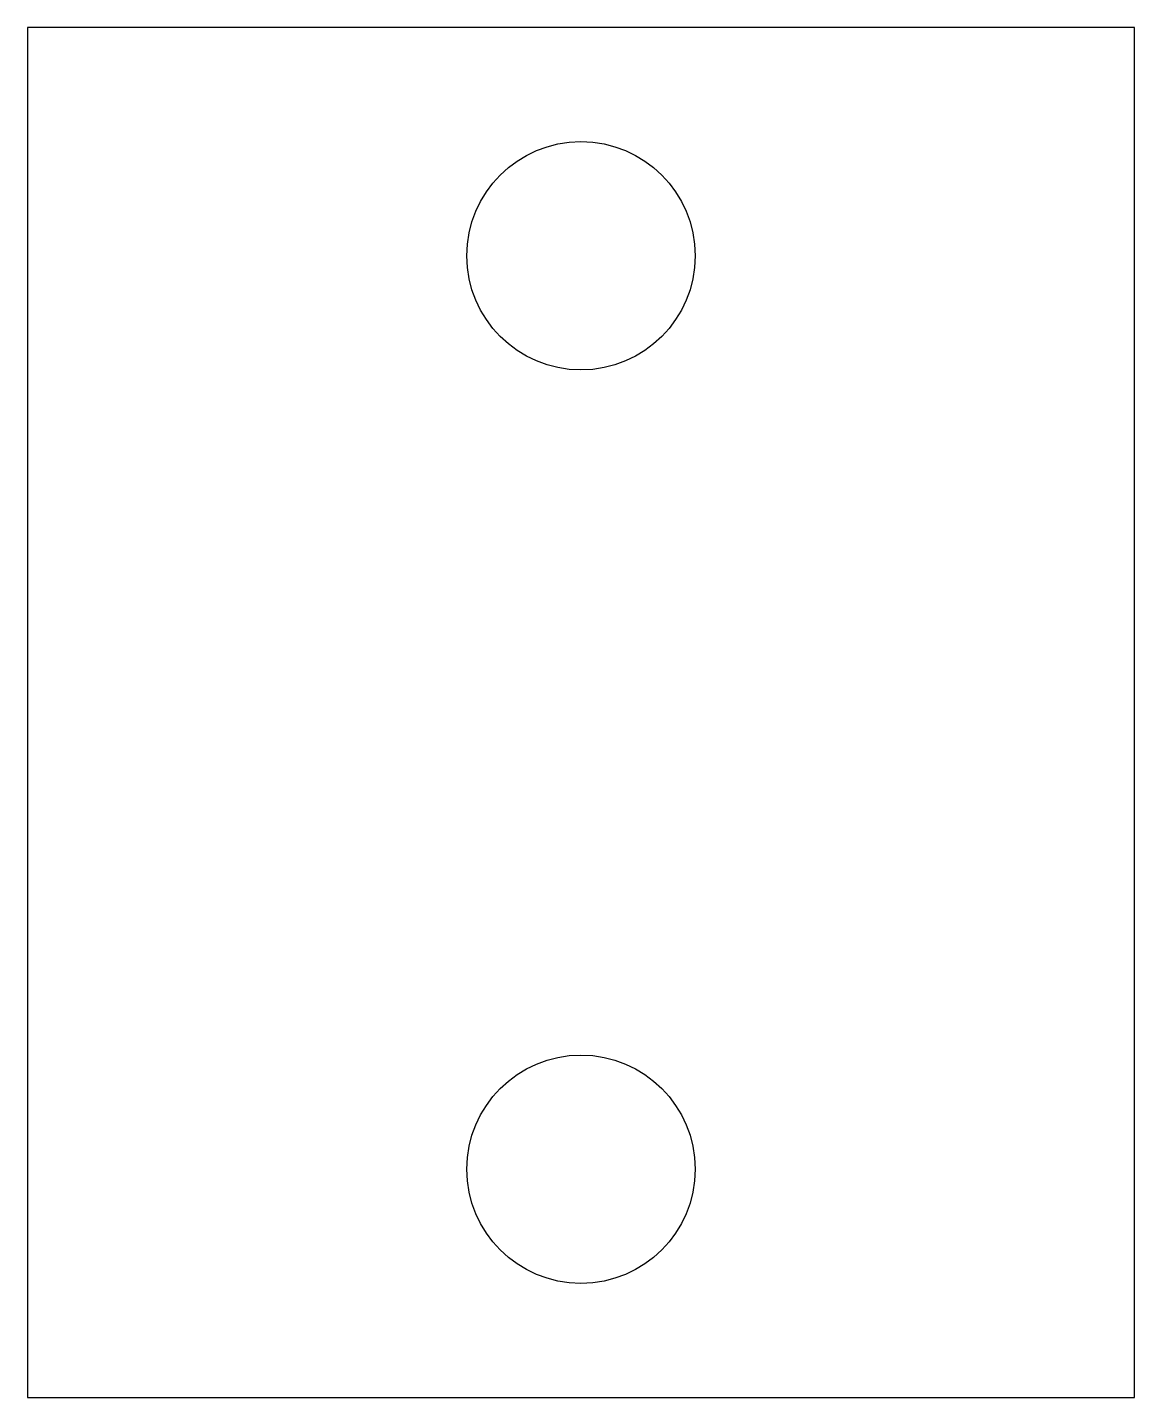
# Model space of a CAD drawing. Header units: millimetres. Extents: x 0 to 9.7, y 0 to 12.
import ezdxf

# ---------------------------------------------------------------- set-up
doc = ezdxf.new("R2010")
doc.units = ezdxf.units.MM

msp = doc.modelspace()

# ---------------------------------------------------------------- linework, layer by layer
at = {"color": 7, "linetype": 'Continuous', "lineweight": 25}
for p, q in [((0, 12), (0, 0)), ((9.7, 12), (0, 12)), ((9.7, 0), (9.7, 12)), ((0, 0), (9.7, 0))]:
    msp.add_line(p, q, dxfattribs=at)
for centre in [(4.85, 10), (4.85, 2)]:
    msp.add_circle(centre, 1, dxfattribs=at)

doc.saveas('drawing.dxf')
